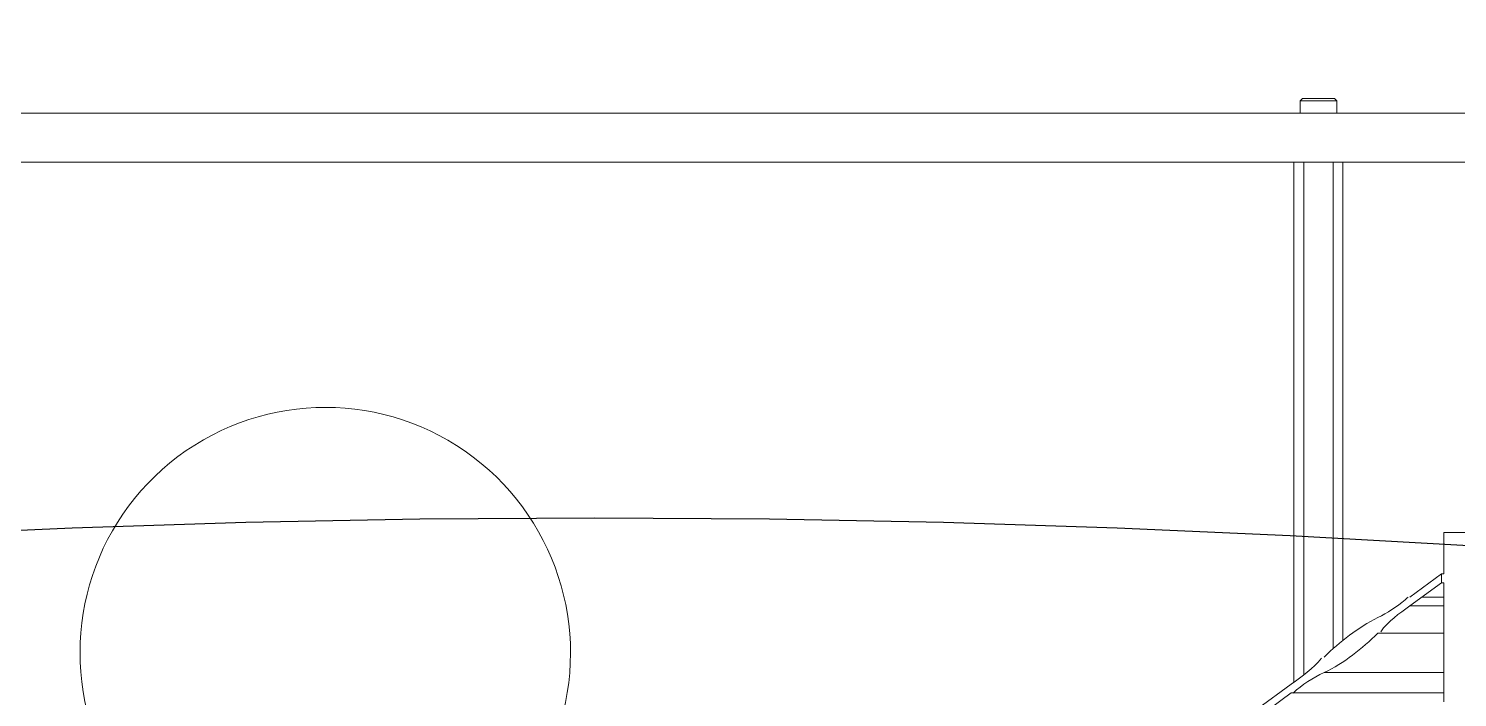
# Model space of a CAD drawing. Header units: centimetres. Extents: x 405464 to 563355, y 50011 to 66875.
# Drawn here: x 512068.61 to 512105.61, y 53217.72 to 53235.04 of the extents above; entities that cross this region are included whole.
import ezdxf

# ---------------------------------------------------------------- set-up
doc = ezdxf.new("R2010")
doc.units = ezdxf.units.CM
doc.linetypes.add('DASHED2', pattern=[9.525, 6.35, -3.175])
doc.layers.get('0').update_dxf_attribs({"lineweight": 9})
doc.layers.add('0-KRCN-MİMARİ-220526', color=8, linetype='Continuous', lineweight=9)
doc.layers.add('03__ASM_ALL_CURVES', color=7, linetype='Continuous')
doc.layers.add('DV_alçıpanel_duvar_yeni', color=1, linetype='Continuous', lineweight=20, true_color=0xff0000)

# ---------------------------------------------------------------- blocks, each defined once
blk = doc.blocks.new('A$C64829d13')
at = {"color": 8, "linetype": 'Continuous'}
for p, q in [((151.055, 86.3892), (151.1685, 86.4725)), ((151.1685, 86.4432), (151.055, 86.3598)), ((150.5413, 86.4187), (150.5413, 86.0181)), ((151.055, 86.3892), (150.5413, 86.3892)), ((151.0462, 84.6027), (151.0462, 86.3532)), ((150.5413, 86.3205), (150.9448, 86.3205)), ((151.0132, 86.3277), (151.0132, 84.6027)), ((150.9141, 84.6027), (150.9141, 86.2412)), ((150.8811, 86.2138), (150.8811, 84.6027)), ((150.764, 86.1877), (150.5413, 86.1877)), ((150.5413, 86.0962), (150.656, 86.0962)), ((150.656, 86.0962), (150.5496, 86.0181)), ((150.616, 86.0668), (150.5413, 86.0668)), ((150.656, 86.0668), (150.5496, 85.9887)), ((150.5496, 86.0181), (150.5413, 86.0181)), ((150.5496, 86.0181), (150.5496, 85.9887)), ((150.5413, 85.9887), (150.5496, 85.9887)), ((150.5413, 85.9887), (150.5413, 85.8492)), ((150.434, 85.8492), (150.5413, 85.8492)), ((148.5697, 84.6027), (158.3106, 84.6027)), ((158.3106, 84.4376), (148.5697, 84.4376)), ((150.9017, 84.4376), (150.9017, 84.3963)), ((151.0255, 84.4376), (151.0255, 84.3963)), ((151.0255, 84.3963), (150.9017, 84.3963)), ((150.91, 84.3881), (150.9017, 84.3963)), ((151.0173, 84.3881), (150.91, 84.3881)), ((151.0173, 84.3881), (151.0255, 84.3963))]:
    blk.add_line(p, q, dxfattribs=at)
for centre, radius, start, end in [((154.3069, 86.2537), 0.8255, 158.8357, 20.9512), ((150.8993, 85.8183), 0.3433, 131.4294, 133.6972)]:
    blk.add_arc(centre, radius, start, end, dxfattribs=at)
for points in [[(150.9448, 86.3205), (150.9824, 86.3383), (151.0188, 86.3608), (151.0485, 86.3899)], [(151.055, 86.3598), (151.0191, 86.3334), (150.9815, 86.3074), (150.9538, 86.2725)], [(150.9448, 86.3205), (150.8772, 86.2886), (150.8166, 86.2409), (150.764, 86.1877)], [(150.764, 86.1355), (150.8308, 86.169), (150.8906, 86.2167), (150.9448, 86.2683)], [(150.656, 86.0962), (150.6913, 86.1221), (150.7295, 86.1474), (150.7542, 86.1837)], [(150.764, 86.1355), (150.7314, 86.1191), (150.6996, 86.0998), (150.6722, 86.0757)]]:
    blk.add_open_spline(points, degree=3, dxfattribs=at)
at = {"layer": '03__ASM_ALL_CURVES', "color": 8, "linetype": 'DASHED2', "ltscale": 10}
blk.add_circle((153.4, 131.3), 45.5, dxfattribs=at)
blk.add_arc((153.4, 45.5), 45.5, 109.45227, 22.04551, dxfattribs=at)
blk = doc.blocks.new('A$C9e52caec')
at = {"layer": 'DV_alçıpanel_duvar_yeni', "color": 8, "xscale": 7.692307692308199, "yscale": 7.692307692308199, "zscale": 7.692307692308199, "rotation": 180}
blk.add_blockref('A$C64829d13', (8905, 1620), dxfattribs=at)

msp = doc.modelspace()

# ---------------------------------------------------------------- block references
at = {"layer": '0-KRCN-MİMARİ-220526', "rotation": 359.999999999997}
msp.add_blockref('A$C9e52caec', (504358.269, 52262.368, 73.999), dxfattribs=at)

doc.saveas('drawing.dxf')
